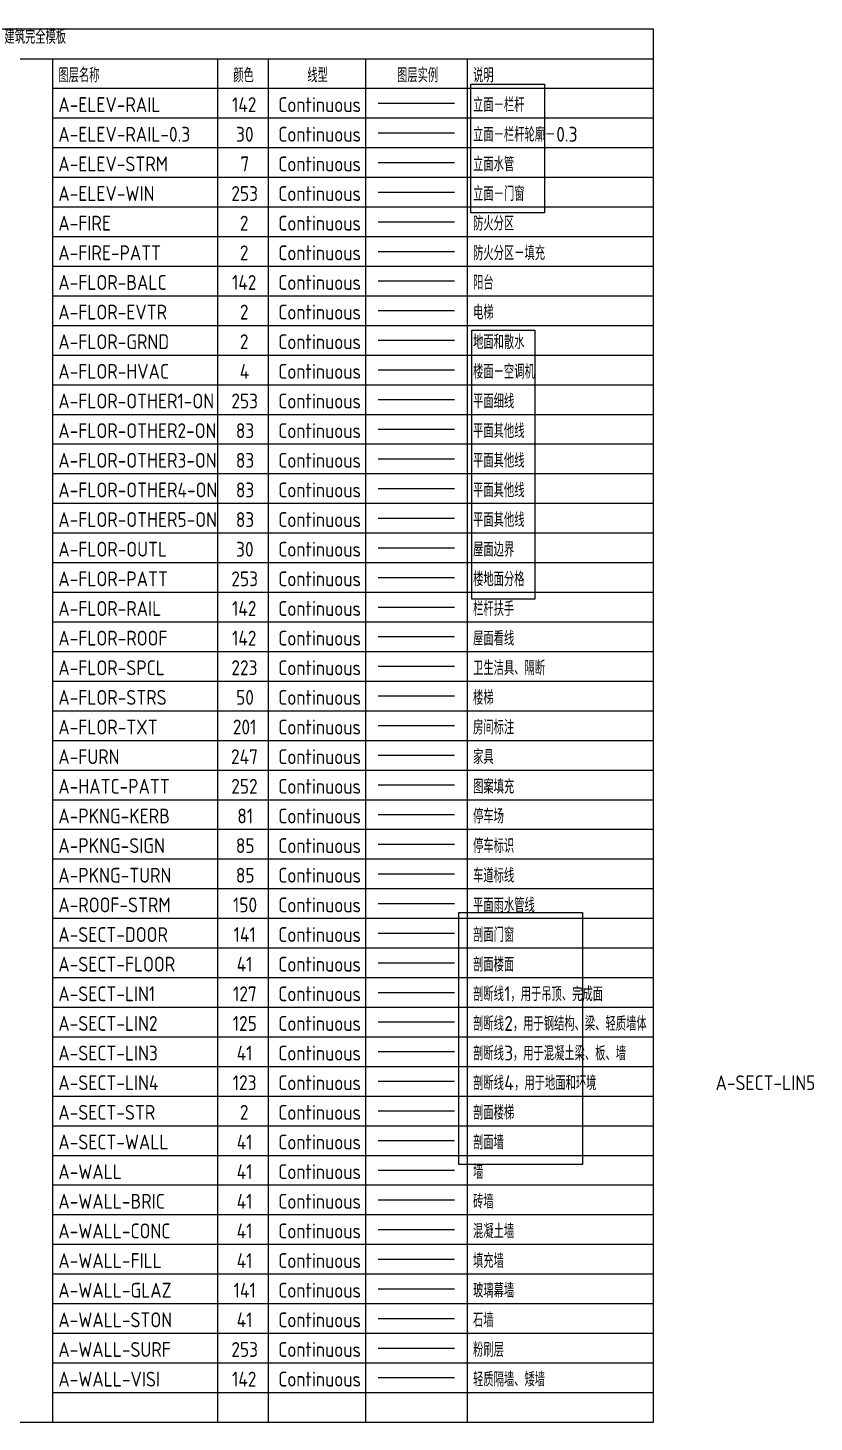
# Model space of a CAD drawing. Extents: x -6243262 to 3079315, y -2914302 to 172723.
# Drawn here: x -2894034 to -2875454, y -686037 to -653110 of the extents above; entities that cross this region are included whole.
import ezdxf

# ---------------------------------------------------------------- set-up
doc = ezdxf.new("R2010")
doc.units = 0
doc.header["$LTSCALE"] = 1000
for name, color, linetype in [('A-ELEV-RAIL', 142, 'Continuous'), ('A-ELEV-RAIL-0.3', 30, 'Continuous'), ('A-ELEV-STRM', 7, 'Continuous'), ('A-ELEV-WIN', 253, 'Continuous'), ('A-FIRE', 2, 'Continuous'), ('A-FIRE-PATT', 2, 'Continuous'), ('A-FLOR-BALC', 142, 'Continuous'), ('A-FLOR-EVTR', 2, 'Continuous'), ('A-FLOR-GRND', 2, 'Continuous'), ('A-FLOR-HVAC', 4, 'Continuous'), ('A-FLOR-OTHER1-ON', 253, 'Continuous'), ('A-FLOR-OTHER2-ON', 83, 'Continuous'), ('A-FLOR-OTHER3-ON', 83, 'Continuous'), ('A-FLOR-OTHER4-ON', 83, 'Continuous'), ('A-FLOR-OTHER5-ON', 83, 'Continuous'), ('A-FLOR-OUTL', 30, 'Continuous'), ('A-FLOR-PATT', 253, 'Continuous'), ('A-FLOR-RAIL', 142, 'Continuous'), ('A-FLOR-ROOF', 142, 'Continuous'), ('A-FLOR-SPCL', 223, 'Continuous'), ('A-FLOR-STRS', 50, 'Continuous'), ('A-FLOR-TXT', 201, 'Continuous'), ('A-FURN', 247, 'Continuous'), ('A-HATC-PATT', 252, 'Continuous'), ('A-PKNG-KERB', 81, 'Continuous'), ('A-PKNG-SIGN', 85, 'Continuous'), ('A-PKNG-TURN', 85, 'Continuous'), ('A-ROOF-STRM', 150, 'Continuous'), ('A-SECT-DOOR', 141, 'Continuous'), ('A-SECT-FLOOR', 41, 'Continuous'), ('A-SECT-LIN1', 127, 'Continuous'), ('A-SECT-LIN2', 125, 'Continuous'), ('A-SECT-LIN3', 41, 'Continuous'), ('A-SECT-LIN4', 123, 'Continuous'), ('A-SECT-LIN5', 8, 'Continuous'), ('A-SECT-STR', 2, 'Continuous'), ('A-SECT-WALL', 41, 'Continuous'), ('A-WALL', 41, 'Continuous'), ('A-WALL-BRIC', 41, 'Continuous'), ('A-WALL-CONC', 41, 'Continuous'), ('A-WALL-FILL', 41, 'Continuous'), ('A-WALL-GLAZ', 141, 'Continuous'), ('A-WALL-STON', 41, 'Continuous'), ('A-WALL-SURF', 253, 'Continuous'), ('A-WALL-VISI', 142, 'Continuous')]:
    doc.layers.add(name, color=color, linetype=linetype)
doc.styles.get("Standard").update_dxf_attribs({"font": 'gbenor.shx', "bigfont": 'gbcbig.shx'})

msp = doc.modelspace()

# ---------------------------------------------------------------- linework, layer by layer
msp.add_lwpolyline([(-2908472.8, -686036.9), (-2879253.2, -686036.9), (-2879253.2, -653136.9), (-2908472.8, -653136.9)], close=True)
for points in [[(-2908472.8, -653836.9), (-2879253.2, -653836.9)], [(-2893453.2, -653836.9), (-2893453.2, -686036.9)], [(-2889553.2, -653836.9), (-2889553.2, -686036.9)], [(-2888353.2, -653836.9), (-2888353.2, -686036.9)], [(-2886053.2, -653836.9), (-2886053.2, -686036.9)], [(-2883653.2, -653836.9), (-2883653.2, -686036.9)], [(-2893453.2, -654536.9), (-2879253.2, -654536.9)], [(-2893453.2, -655236.9), (-2879253.2, -655236.9)], [(-2893453.2, -655936.9), (-2879253.2, -655936.9)], [(-2893453.2, -656636.9), (-2879253.2, -656636.9)], [(-2893453.2, -657336.9), (-2879253.2, -657336.9)], [(-2893453.2, -658036.9), (-2879253.2, -658036.9)], [(-2893453.2, -658736.9), (-2879253.2, -658736.9)], [(-2893453.2, -659436.9), (-2879253.2, -659436.9)], [(-2893453.2, -660136.9), (-2879253.2, -660136.9)], [(-2893453.2, -660836.9), (-2879253.2, -660836.9)], [(-2893453.2, -661536.9), (-2879253.2, -661536.9)], [(-2893453.2, -662236.9), (-2879253.2, -662236.9)], [(-2893453.2, -662936.9), (-2879253.2, -662936.9)], [(-2893453.2, -663636.9), (-2879253.2, -663636.9)], [(-2893453.2, -664336.9), (-2879253.2, -664336.9)], [(-2893453.2, -665036.9), (-2879253.2, -665036.9)], [(-2893453.2, -665736.9), (-2879253.2, -665736.9)], [(-2893453.2, -666436.9), (-2879253.2, -666436.9)], [(-2893453.2, -667136.9), (-2879253.2, -667136.9)], [(-2893453.2, -667836.9), (-2879253.2, -667836.9)], [(-2893453.2, -668536.9), (-2879253.2, -668536.9)], [(-2893453.2, -669236.9), (-2879253.2, -669236.9)], [(-2893453.2, -669936.9), (-2879253.2, -669936.9)], [(-2893453.2, -670636.9), (-2879253.2, -670636.9)], [(-2893453.2, -671336.9), (-2879253.2, -671336.9)], [(-2893453.2, -672036.9), (-2879253.2, -672036.9)], [(-2893453.2, -672736.9), (-2879253.2, -672736.9)], [(-2893453.2, -673436.9), (-2879253.2, -673436.9)], [(-2893453.2, -674136.9), (-2879253.2, -674136.9)], [(-2893453.2, -674836.9), (-2879253.2, -674836.9)], [(-2893453.2, -675536.9), (-2879253.2, -675536.9)], [(-2893453.2, -676236.9), (-2879253.2, -676236.9)], [(-2893453.2, -676936.9), (-2879253.2, -676936.9)], [(-2893453.2, -677636.9), (-2879253.2, -677636.9)], [(-2893453.2, -678336.9), (-2879253.2, -678336.9)], [(-2893453.2, -679036.9), (-2879253.2, -679036.9)], [(-2893453.2, -679736.9), (-2879253.2, -679736.9)], [(-2893453.2, -680436.9), (-2879253.2, -680436.9)], [(-2893453.2, -681136.9), (-2879253.2, -681136.9)], [(-2893453.2, -681836.9), (-2879253.2, -681836.9)], [(-2893453.2, -682536.9), (-2879253.2, -682536.9)], [(-2893453.2, -683236.9), (-2879253.2, -683236.9)], [(-2893453.2, -683936.9), (-2879253.2, -683936.9)], [(-2893453.2, -684636.9), (-2879253.2, -684636.9)], [(-2893453.2, -685336.9), (-2879253.2, -685336.9)]]:
    msp.add_lwpolyline(points)
at = {"color": 6}
for points in [[(-2883563.5, -654439.2), (-2881822.7, -654439.2), (-2881822.7, -657475.4), (-2883563.5, -657475.4)], [(-2883539.2, -660245.4), (-2882055.5, -660245.4), (-2882055.5, -666604), (-2883539.2, -666604)], [(-2883847, -674005), (-2880925.2, -674005), (-2880925.2, -679954), (-2883847, -679954)]]:
    msp.add_lwpolyline(points, close=True, dxfattribs=at)
at = {"layer": 'A-ELEV-RAIL'}
msp.add_line((-2885753.2, -654886.9), (-2883953.2, -654886.9), dxfattribs=at)
at = {"layer": 'A-ELEV-RAIL-0.3'}
msp.add_line((-2885753.2, -655586.9), (-2883953.2, -655586.9), dxfattribs=at)
at = {"layer": 'A-ELEV-STRM'}
msp.add_line((-2885753.2, -656286.9), (-2883953.2, -656286.9), dxfattribs=at)
at = {"layer": 'A-ELEV-WIN'}
msp.add_line((-2885753.2, -656986.9), (-2883953.2, -656986.9), dxfattribs=at)
at = {"layer": 'A-FIRE'}
msp.add_line((-2885753.2, -657686.9), (-2883953.2, -657686.9), dxfattribs=at)
at = {"layer": 'A-FIRE-PATT'}
msp.add_line((-2885753.2, -658386.9), (-2883953.2, -658386.9), dxfattribs=at)
at = {"layer": 'A-FLOR-BALC'}
msp.add_line((-2885753.2, -659086.9), (-2883953.2, -659086.9), dxfattribs=at)
at = {"layer": 'A-FLOR-EVTR'}
msp.add_line((-2885753.2, -659786.9), (-2883953.2, -659786.9), dxfattribs=at)
msp.add_line((-2885753.2, -659786.9), (-2883953.2, -659786.9), dxfattribs=at)
at = {"layer": 'A-FLOR-GRND'}
msp.add_line((-2885753.2, -660486.9), (-2883953.2, -660486.9), dxfattribs=at)
at = {"layer": 'A-FLOR-HVAC'}
msp.add_line((-2885753.2, -661186.9), (-2883953.2, -661186.9), dxfattribs=at)
at = {"layer": 'A-FLOR-OTHER1-ON'}
msp.add_line((-2885753.2, -661886.9), (-2883953.2, -661886.9), dxfattribs=at)
at = {"layer": 'A-FLOR-OTHER2-ON'}
msp.add_line((-2885753.2, -662586.9), (-2883953.2, -662586.9), dxfattribs=at)
at = {"layer": 'A-FLOR-OTHER3-ON'}
msp.add_line((-2885753.2, -663286.9), (-2883953.2, -663286.9), dxfattribs=at)
at = {"layer": 'A-FLOR-OTHER4-ON'}
msp.add_line((-2885753.2, -663986.9), (-2883953.2, -663986.9), dxfattribs=at)
at = {"layer": 'A-FLOR-OTHER5-ON'}
msp.add_line((-2885753.2, -664686.9), (-2883953.2, -664686.9), dxfattribs=at)
msp.add_line((-2885753.2, -664686.9), (-2883953.2, -664686.9), dxfattribs=at)
at = {"layer": 'A-FLOR-OUTL'}
msp.add_line((-2885753.2, -665386.9), (-2883953.2, -665386.9), dxfattribs=at)
at = {"layer": 'A-FLOR-PATT'}
msp.add_line((-2885753.2, -666086.9), (-2883953.2, -666086.9), dxfattribs=at)
at = {"layer": 'A-FLOR-RAIL'}
msp.add_line((-2885753.2, -666786.9), (-2883953.2, -666786.9), dxfattribs=at)
at = {"layer": 'A-FLOR-ROOF'}
msp.add_line((-2885753.2, -667486.9), (-2883953.2, -667486.9), dxfattribs=at)
at = {"layer": 'A-FLOR-SPCL'}
msp.add_line((-2885753.2, -668186.9), (-2883953.2, -668186.9), dxfattribs=at)
at = {"layer": 'A-FLOR-STRS'}
msp.add_line((-2885753.2, -668886.9), (-2883953.2, -668886.9), dxfattribs=at)
at = {"layer": 'A-FLOR-TXT'}
msp.add_line((-2885753.2, -669586.9), (-2883953.2, -669586.9), dxfattribs=at)
msp.add_line((-2885753.2, -669586.9), (-2883953.2, -669586.9), dxfattribs=at)
at = {"layer": 'A-FURN'}
msp.add_line((-2885753.2, -670286.9), (-2883953.2, -670286.9), dxfattribs=at)
at = {"layer": 'A-HATC-PATT'}
msp.add_line((-2885753.2, -670986.9), (-2883953.2, -670986.9), dxfattribs=at)
at = {"layer": 'A-PKNG-KERB'}
msp.add_line((-2885753.2, -671686.9), (-2883953.2, -671686.9), dxfattribs=at)
at = {"layer": 'A-PKNG-SIGN'}
msp.add_line((-2885753.2, -672386.9), (-2883953.2, -672386.9), dxfattribs=at)
at = {"layer": 'A-PKNG-TURN'}
msp.add_line((-2885753.2, -673086.9), (-2883953.2, -673086.9), dxfattribs=at)
at = {"layer": 'A-ROOF-STRM'}
msp.add_line((-2885753.2, -673786.9), (-2883953.2, -673786.9), dxfattribs=at)
at = {"layer": 'A-SECT-DOOR'}
msp.add_line((-2885753.2, -674486.9), (-2883953.2, -674486.9), dxfattribs=at)
msp.add_line((-2885753.2, -674486.9), (-2883953.2, -674486.9), dxfattribs=at)
at = {"layer": 'A-SECT-FLOOR'}
msp.add_line((-2885753.2, -675186.9), (-2883953.2, -675186.9), dxfattribs=at)
at = {"layer": 'A-SECT-LIN1'}
msp.add_line((-2885753.2, -675886.9), (-2883953.2, -675886.9), dxfattribs=at)
at = {"layer": 'A-SECT-LIN2'}
msp.add_line((-2885753.2, -676586.9), (-2883953.2, -676586.9), dxfattribs=at)
at = {"layer": 'A-SECT-LIN3'}
msp.add_line((-2885753.2, -677286.9), (-2883953.2, -677286.9), dxfattribs=at)
at = {"layer": 'A-SECT-LIN4'}
msp.add_line((-2885753.2, -677986.9), (-2883953.2, -677986.9), dxfattribs=at)
at = {"layer": 'A-SECT-STR'}
msp.add_line((-2885753.2, -678686.9), (-2883953.2, -678686.9), dxfattribs=at)
at = {"layer": 'A-SECT-WALL'}
msp.add_line((-2885753.2, -679386.9), (-2883953.2, -679386.9), dxfattribs=at)
msp.add_line((-2885753.2, -679386.9), (-2883953.2, -679386.9), dxfattribs=at)
at = {"layer": 'A-WALL'}
msp.add_line((-2885753.2, -680086.9), (-2883953.2, -680086.9), dxfattribs=at)
at = {"layer": 'A-WALL-BRIC'}
msp.add_line((-2885753.2, -680786.9), (-2883953.2, -680786.9), dxfattribs=at)
at = {"layer": 'A-WALL-CONC'}
msp.add_line((-2885753.2, -681486.9), (-2883953.2, -681486.9), dxfattribs=at)
at = {"layer": 'A-WALL-FILL'}
msp.add_line((-2885753.2, -682186.9), (-2883953.2, -682186.9), dxfattribs=at)
at = {"layer": 'A-WALL-GLAZ'}
msp.add_line((-2885753.2, -682886.9), (-2883953.2, -682886.9), dxfattribs=at)
at = {"layer": 'A-WALL-STON'}
msp.add_line((-2885753.2, -683586.9), (-2883953.2, -683586.9), dxfattribs=at)
at = {"layer": 'A-WALL-SURF'}
msp.add_line((-2885753.2, -684286.9), (-2883953.2, -684286.9), dxfattribs=at)
at = {"layer": 'A-WALL-VISI'}
msp.add_line((-2885753.2, -684986.9), (-2883953.2, -684986.9), dxfattribs=at)

# ---------------------------------------------------------------- texts
for s, p in [('建筑完全模板', (-2894587.2, -653486.9)), ('图层名称', (-2893313.2, -654396.9)), ('颜色', (-2889180.3, -654396.9)), ('线型', (-2887430.3, -654396.9)), ('图层实例', (-2885309.3, -654396.9)), ('说明', (-2883513.2, -654396.9))]:
    msp.add_text(s, height=337.59).set_placement(p)
at = {"layer": 'A-ELEV-RAIL'}
for s, height, p in [('A-ELEV-RAIL', 350, (-2893313.2, -655096.9)), ('142', 350, (-2889209.8, -655096.9)), ('Continuous', 350, (-2888117.9, -655096.9)), ('立面－栏杆', 337.59, (-2883513.2, -655096.9))]:
    msp.add_text(s, height=height, dxfattribs=at).set_placement(p)
at = {"layer": 'A-ELEV-RAIL-0.3'}
for s, height, p in [('A-ELEV-RAIL-0.3', 350, (-2893313.2, -655796.9)), ('30', 350, (-2889113.7, -655796.9)), ('Continuous', 350, (-2888117.9, -655796.9)), ('立面－栏杆轮廓－', 337.59, (-2883513.2, -655796.9)), ('0.3', 350, (-2881547.2, -655796.9))]:
    msp.add_text(s, height=height, dxfattribs=at).set_placement(p)
at = {"layer": 'A-ELEV-STRM'}
for s, height, p in [('A-ELEV-STRM', 350, (-2893313.2, -656496.9)), ('7', 350, (-2889011.5, -656496.9)), ('Continuous', 350, (-2888117.9, -656496.9)), ('立面水管', 337.59, (-2883513.2, -656496.9))]:
    msp.add_text(s, height=height, dxfattribs=at).set_placement(p)
at = {"layer": 'A-ELEV-WIN'}
for s, height, p in [('A-ELEV-WIN', 350, (-2893313.2, -657196.9)), ('253', 350, (-2889225.4, -657196.9)), ('Continuous', 350, (-2888117.9, -657196.9)), ('立面－门窗', 337.59, (-2883513.2, -657196.9))]:
    msp.add_text(s, height=height, dxfattribs=at).set_placement(p)
at = {"layer": 'A-FIRE'}
for s, height, p in [('A-FIRE', 350, (-2893313.2, -657896.9)), ('2', 350, (-2889024, -657896.9)), ('Continuous', 350, (-2888117.9, -657896.9)), ('防火分区', 337.59, (-2883513.2, -657896.9))]:
    msp.add_text(s, height=height, dxfattribs=at).set_placement(p)
at = {"layer": 'A-FIRE-PATT'}
for s, height, p in [('A-FIRE-PATT', 350, (-2893313.2, -658596.9)), ('2', 350, (-2889024, -658596.9)), ('Continuous', 350, (-2888117.9, -658596.9)), ('防火分区－填充', 337.59, (-2883513.2, -658596.9))]:
    msp.add_text(s, height=height, dxfattribs=at).set_placement(p)
at = {"layer": 'A-FLOR-BALC'}
for s, height, p in [('A-FLOR-BALC', 350, (-2893313.2, -659296.9)), ('142', 350, (-2889209.8, -659296.9)), ('Continuous', 350, (-2888117.9, -659296.9)), ('阳台', 337.59, (-2883513.2, -659296.9))]:
    msp.add_text(s, height=height, dxfattribs=at).set_placement(p)
at = {"layer": 'A-FLOR-EVTR'}
for s, height, p in [('A-FLOR-EVTR', 350, (-2893313.2, -659996.9)), ('2', 350, (-2889024, -659996.9)), ('Continuous', 350, (-2888117.9, -659996.9)), ('电梯', 337.59, (-2883513.2, -659996.9))]:
    msp.add_text(s, height=height, dxfattribs=at).set_placement(p)
at = {"layer": 'A-FLOR-GRND'}
for s, height, p in [('A-FLOR-GRND', 350, (-2893313.2, -660696.9)), ('2', 350, (-2889024, -660696.9)), ('Continuous', 350, (-2888117.9, -660696.9)), ('地面和散水', 337.59, (-2883513.2, -660696.9))]:
    msp.add_text(s, height=height, dxfattribs=at).set_placement(p)
at = {"layer": 'A-FLOR-HVAC'}
for s, height, p in [('A-FLOR-HVAC', 350, (-2893313.2, -661396.9)), ('4', 350, (-2889026.1, -661396.9)), ('Continuous', 350, (-2888117.9, -661396.9)), ('楼面－空调机', 337.59, (-2883513.2, -661396.9))]:
    msp.add_text(s, height=height, dxfattribs=at).set_placement(p)
at = {"layer": 'A-FLOR-OTHER1-ON'}
for s, height, p in [('A-FLOR-OTHER1-ON', 350, (-2893313.2, -662096.9)), ('253', 350, (-2889225.4, -662096.9)), ('Continuous', 350, (-2888117.9, -662096.9)), ('平面细线', 337.59, (-2883513.2, -662096.9))]:
    msp.add_text(s, height=height, dxfattribs=at).set_placement(p)
at = {"layer": 'A-FLOR-OTHER2-ON'}
for s, height, p in [('A-FLOR-OTHER2-ON', 350, (-2893313.2, -662796.9)), ('83', 350, (-2889119.6, -662796.9)), ('Continuous', 350, (-2888117.9, -662796.9)), ('平面其他线', 337.59, (-2883513.2, -662796.9))]:
    msp.add_text(s, height=height, dxfattribs=at).set_placement(p)
at = {"layer": 'A-FLOR-OTHER3-ON'}
for s, height, p in [('A-FLOR-OTHER3-ON', 350, (-2893313.2, -663496.9)), ('83', 350, (-2889119.6, -663496.9)), ('Continuous', 350, (-2888117.9, -663496.9)), ('平面其他线', 337.59, (-2883513.2, -663496.9))]:
    msp.add_text(s, height=height, dxfattribs=at).set_placement(p)
at = {"layer": 'A-FLOR-OTHER4-ON'}
for s, height, p in [('A-FLOR-OTHER4-ON', 350, (-2893313.2, -664196.9)), ('83', 350, (-2889119.6, -664196.9)), ('Continuous', 350, (-2888117.9, -664196.9)), ('平面其他线', 337.59, (-2883513.2, -664196.9))]:
    msp.add_text(s, height=height, dxfattribs=at).set_placement(p)
at = {"layer": 'A-FLOR-OTHER5-ON'}
for s, height, p in [('A-FLOR-OTHER5-ON', 350, (-2893313.2, -664896.9)), ('83', 350, (-2889119.6, -664896.9)), ('Continuous', 350, (-2888117.9, -664896.9)), ('平面其他线', 337.59, (-2883513.2, -664896.9))]:
    msp.add_text(s, height=height, dxfattribs=at).set_placement(p)
at = {"layer": 'A-FLOR-OUTL'}
for s, height, p in [('A-FLOR-OUTL', 350, (-2893313.2, -665596.9)), ('30', 350, (-2889113.7, -665596.9)), ('Continuous', 350, (-2888117.9, -665596.9)), ('屋面边界', 337.59, (-2883513.2, -665596.9))]:
    msp.add_text(s, height=height, dxfattribs=at).set_placement(p)
at = {"layer": 'A-FLOR-PATT'}
for s, height, p in [('A-FLOR-PATT', 350, (-2893313.2, -666296.9)), ('253', 350, (-2889225.4, -666296.9)), ('Continuous', 350, (-2888117.9, -666296.9)), ('楼地面分格', 337.59, (-2883513.2, -666296.9))]:
    msp.add_text(s, height=height, dxfattribs=at).set_placement(p)
at = {"layer": 'A-FLOR-RAIL'}
for s, height, p in [('A-FLOR-RAIL', 350, (-2893313.2, -666996.9)), ('142', 350, (-2889209.8, -666996.9)), ('Continuous', 350, (-2888117.9, -666996.9)), ('栏杆扶手', 337.59, (-2883513.2, -666996.9))]:
    msp.add_text(s, height=height, dxfattribs=at).set_placement(p)
at = {"layer": 'A-FLOR-ROOF'}
for s, height, p in [('A-FLOR-ROOF', 350, (-2893313.2, -667696.9)), ('142', 350, (-2889209.8, -667696.9)), ('Continuous', 350, (-2888117.9, -667696.9)), ('屋面看线', 337.59, (-2883513.2, -667696.9))]:
    msp.add_text(s, height=height, dxfattribs=at).set_placement(p)
at = {"layer": 'A-FLOR-SPCL'}
for s, height, p in [('A-FLOR-SPCL', 350, (-2893313.2, -668396.9)), ('223', 350, (-2889225.4, -668396.9)), ('Continuous', 350, (-2888117.9, -668396.9)), ('卫生洁具、隔断', 337.59, (-2883513.2, -668396.9))]:
    msp.add_text(s, height=height, dxfattribs=at).set_placement(p)
at = {"layer": 'A-FLOR-STRS'}
for s, height, p in [('A-FLOR-STRS', 350, (-2893313.2, -669096.9)), ('50', 350, (-2889113.7, -669096.9)), ('Continuous', 350, (-2888117.9, -669096.9)), ('楼梯', 337.59, (-2883513.2, -669096.9))]:
    msp.add_text(s, height=height, dxfattribs=at).set_placement(p)
at = {"layer": 'A-FLOR-TXT'}
for s, height, p in [('A-FLOR-TXT', 350, (-2893313.2, -669796.9)), ('201', 350, (-2889190.2, -669796.9)), ('Continuous', 350, (-2888117.9, -669796.9)), ('房间标注', 337.59, (-2883513.2, -669796.9))]:
    msp.add_text(s, height=height, dxfattribs=at).set_placement(p)
at = {"layer": 'A-FURN'}
for s, height, p in [('A-FURN', 350, (-2893313.2, -670496.9)), ('247', 350, (-2889234, -670496.9)), ('Continuous', 350, (-2888117.9, -670496.9)), ('家具', 337.59, (-2883513.2, -670496.9))]:
    msp.add_text(s, height=height, dxfattribs=at).set_placement(p)
at = {"layer": 'A-HATC-PATT'}
for s, height, p in [('A-HATC-PATT', 350, (-2893313.2, -671196.9)), ('252', 350, (-2889228.1, -671196.9)), ('Continuous', 350, (-2888117.9, -671196.9)), ('图案填充', 337.59, (-2883513.2, -671196.9))]:
    msp.add_text(s, height=height, dxfattribs=at).set_placement(p)
at = {"layer": 'A-PKNG-KERB'}
for s, height, p in [('A-PKNG-KERB', 350, (-2893313.2, -671896.9)), ('81', 350, (-2889084.4, -671896.9)), ('Continuous', 350, (-2888117.9, -671896.9)), ('停车场', 337.59, (-2883513.2, -671896.9))]:
    msp.add_text(s, height=height, dxfattribs=at).set_placement(p)
at = {"layer": 'A-PKNG-SIGN'}
for s, height, p in [('A-PKNG-SIGN', 350, (-2893313.2, -672596.9)), ('85', 350, (-2889119.6, -672596.9)), ('Continuous', 350, (-2888117.9, -672596.9)), ('停车标识', 337.59, (-2883513.2, -672596.9))]:
    msp.add_text(s, height=height, dxfattribs=at).set_placement(p)
at = {"layer": 'A-PKNG-TURN'}
for s, height, p in [('A-PKNG-TURN', 350, (-2893313.2, -673296.9)), ('85', 350, (-2889119.6, -673296.9)), ('Continuous', 350, (-2888117.9, -673296.9)), ('车道标线', 337.59, (-2883513.2, -673296.9))]:
    msp.add_text(s, height=height, dxfattribs=at).set_placement(p)
at = {"layer": 'A-ROOF-STRM'}
for s, height, p in [('A-ROOF-STRM', 350, (-2893313.2, -673996.9)), ('150', 350, (-2889186.6, -673996.9)), ('Continuous', 350, (-2888117.9, -673996.9)), ('平面雨水管线', 337.59, (-2883513.2, -673996.9))]:
    msp.add_text(s, height=height, dxfattribs=at).set_placement(p)
at = {"layer": 'A-SECT-DOOR'}
for s, height, p in [('A-SECT-DOOR', 350, (-2893313.2, -674696.9)), ('141', 350, (-2889171.9, -674696.9)), ('Continuous', 350, (-2888117.9, -674696.9)), ('剖面门窗', 337.59, (-2883513.2, -674696.9))]:
    msp.add_text(s, height=height, dxfattribs=at).set_placement(p)
at = {"layer": 'A-SECT-FLOOR'}
for s, height, p in [('A-SECT-FLOOR', 350, (-2893313.2, -675396.9)), ('41', 350, (-2889099, -675396.9)), ('Continuous', 350, (-2888117.9, -675396.9)), ('剖面楼面', 337.59, (-2883513.2, -675396.9))]:
    msp.add_text(s, height=height, dxfattribs=at).set_placement(p)
at = {"layer": 'A-SECT-LIN1'}
for s, height, p in [('A-SECT-LIN1', 350, (-2893313.2, -676096.9)), ('127', 350, (-2889186.5, -676096.9)), ('Continuous', 350, (-2888117.9, -676096.9)), ('剖断线', 337.59, (-2883513.2, -676096.9)), ('1', 350, (-2882775.9, -676096.9)), ('，用于吊顶、完成面', 337.59, (-2882630.1, -676096.9))]:
    msp.add_text(s, height=height, dxfattribs=at).set_placement(p)
at = {"layer": 'A-SECT-LIN2'}
for s, height, p in [('A-SECT-LIN2', 350, (-2893313.2, -676796.9)), ('125', 350, (-2889192.5, -676796.9)), ('Continuous', 350, (-2888117.9, -676796.9)), ('剖断线', 337.59, (-2883513.2, -676796.9)), ('2', 350, (-2882775.9, -676796.9)), ('，用于钢结构、梁、轻质墙体', 337.589, (-2882571.8, -676796.9))]:
    msp.add_text(s, height=height, dxfattribs=at).set_placement(p)
at = {"layer": 'A-SECT-LIN3'}
for s, height, p in [('A-SECT-LIN3', 350, (-2893313.2, -677496.9)), ('41', 350, (-2889099, -677496.9)), ('Continuous', 350, (-2888117.9, -677496.9)), ('剖断线', 337.59, (-2883513.2, -677496.9)), ('3', 350, (-2882775.9, -677496.9)), ('，用于混凝土梁、板、墙', 337.589, (-2882571.8, -677496.9))]:
    msp.add_text(s, height=height, dxfattribs=at).set_placement(p)
at = {"layer": 'A-SECT-LIN4'}
for s, height, p in [('A-SECT-LIN4', 350, (-2893313.2, -678196.9)), ('123', 350, (-2889192.5, -678196.9)), ('Continuous', 350, (-2888117.9, -678196.9)), ('剖断线', 337.59, (-2883513.2, -678196.9)), ('4', 350, (-2882775.9, -678196.9)), ('，用于地面和环境', 337.59, (-2882542.6, -678196.9))]:
    msp.add_text(s, height=height, dxfattribs=at).set_placement(p)
at = {"layer": 'A-SECT-LIN5'}
msp.add_text('A-SECT-LIN5', height=350, dxfattribs=at).set_placement((-2877783.3, -678196.9))
at = {"layer": 'A-SECT-STR'}
for s, height, p in [('A-SECT-STR', 350, (-2893313.2, -678896.9)), ('2', 350, (-2889024, -678896.9)), ('Continuous', 350, (-2888117.9, -678896.9)), ('剖面楼梯', 337.59, (-2883513.2, -678896.9))]:
    msp.add_text(s, height=height, dxfattribs=at).set_placement(p)
at = {"layer": 'A-SECT-WALL'}
for s, height, p in [('A-SECT-WALL', 350, (-2893313.2, -679596.9)), ('41', 350, (-2889099, -679596.9)), ('Continuous', 350, (-2888117.9, -679596.9)), ('剖面墙', 337.59, (-2883513.2, -679596.9))]:
    msp.add_text(s, height=height, dxfattribs=at).set_placement(p)
at = {"layer": 'A-WALL'}
for s, height, p in [('墙', 337.6, (-2883513.2, -680296.9)), ('A-WALL', 350, (-2893313.2, -680296.9)), ('41', 350, (-2889099, -680296.9)), ('Continuous', 350, (-2888117.9, -680296.9))]:
    msp.add_text(s, height=height, dxfattribs=at).set_placement(p)
at = {"layer": 'A-WALL-BRIC'}
for s, height, p in [('A-WALL-BRIC', 350, (-2893313.2, -680996.9)), ('41', 350, (-2889099, -680996.9)), ('Continuous', 350, (-2888117.9, -680996.9)), ('砖墙', 337.59, (-2883513.2, -680996.9))]:
    msp.add_text(s, height=height, dxfattribs=at).set_placement(p)
at = {"layer": 'A-WALL-CONC'}
for s, height, p in [('A-WALL-CONC', 350, (-2893313.2, -681696.9)), ('41', 350, (-2889099, -681696.9)), ('Continuous', 350, (-2888117.9, -681696.9)), ('混凝土墙', 337.59, (-2883513.2, -681696.9))]:
    msp.add_text(s, height=height, dxfattribs=at).set_placement(p)
at = {"layer": 'A-WALL-FILL'}
for s, height, p in [('A-WALL-FILL', 350, (-2893313.2, -682396.9)), ('41', 350, (-2889099, -682396.9)), ('Continuous', 350, (-2888117.9, -682396.9)), ('填充墙', 337.59, (-2883513.2, -682396.9))]:
    msp.add_text(s, height=height, dxfattribs=at).set_placement(p)
at = {"layer": 'A-WALL-GLAZ'}
for s, height, p in [('A-WALL-GLAZ', 350, (-2893313.2, -683096.9)), ('141', 350, (-2889171.9, -683096.9)), ('Continuous', 350, (-2888117.9, -683096.9)), ('玻璃幕墙', 337.59, (-2883513.2, -683096.9))]:
    msp.add_text(s, height=height, dxfattribs=at).set_placement(p)
at = {"layer": 'A-WALL-STON'}
for s, height, p in [('A-WALL-STON', 350, (-2893313.2, -683796.9)), ('41', 350, (-2889099, -683796.9)), ('Continuous', 350, (-2888117.9, -683796.9)), ('石墙', 337.59, (-2883513.2, -683796.9))]:
    msp.add_text(s, height=height, dxfattribs=at).set_placement(p)
at = {"layer": 'A-WALL-SURF'}
for s, height, p in [('A-WALL-SURF', 350, (-2893313.2, -684496.9)), ('253', 350, (-2889225.4, -684496.9)), ('Continuous', 350, (-2888117.9, -684496.9)), ('粉刷层', 337.59, (-2883513.2, -684496.9))]:
    msp.add_text(s, height=height, dxfattribs=at).set_placement(p)
at = {"layer": 'A-WALL-VISI'}
for s, height, p in [('A-WALL-VISI', 350, (-2893313.2, -685196.9)), ('142', 350, (-2889209.8, -685196.9)), ('Continuous', 350, (-2888117.9, -685196.9)), ('轻质隔墙、矮墙', 337.59, (-2883513.2, -685196.9))]:
    msp.add_text(s, height=height, dxfattribs=at).set_placement(p)

doc.saveas('drawing.dxf')
